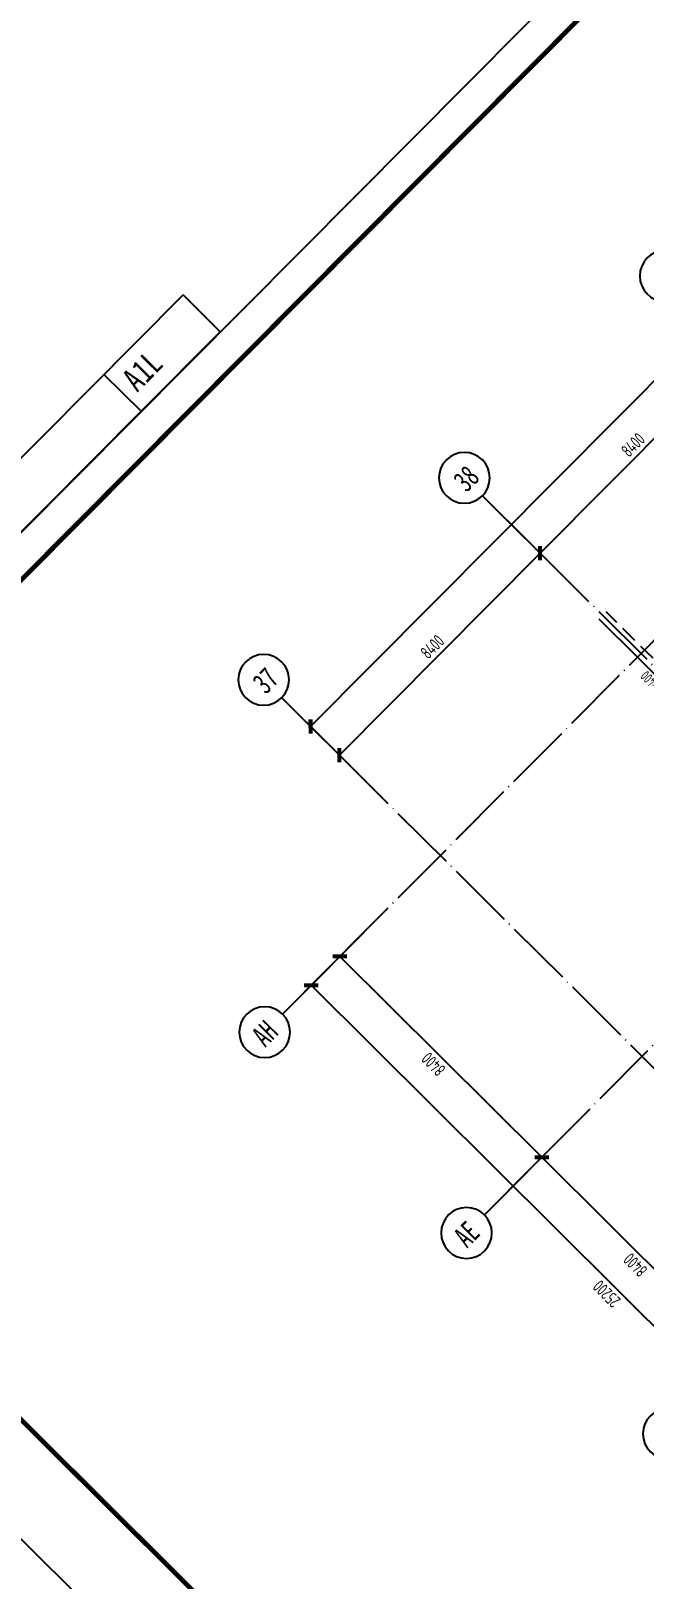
# Model space of a CAD drawing. Extents: x -10019161317 to 520012312, y -3104337261 to 7448155121.
# Drawn here: x 518894093 to 518912185, y 3500045740 to 3500091404 of the extents above; entities that cross this region are included whole.
import ezdxf
from ezdxf.enums import TextEntityAlignment as Align

# ---------------------------------------------------------------- set-up
doc = ezdxf.new("R2010")
doc.units = 0
doc.header["$LTSCALE"] = 1000
doc.header["$MEASUREMENT"] = 0
for name, pattern in [('__附着_A09-地下室平面_TEN25IWV_设计区$0$CENTER', [2, 1.25, -0.25, 0.25, -0.25]), ('__附着_A09-地下室平面_TEN25IWV_设计区$0$DOTE', [2.42, 2, -0.2, 0.02, -0.2]), ('DASHED', [0.75, 0.5, -0.25])]:
    doc.linetypes.add(name, pattern=pattern)
doc.layers.get('0').update_dxf_attribs({"linetype": 'CONTINUOUS'})
for name, color, linetype in [('__附着_A09-地下室平面_TEN25IWV_设计区$0$AD-AXIS-CRCL', 3, 'CONTINUOUS'), ('__附着_A09-地下室平面_TEN25IWV_设计区$0$AD-AXIS-DIMS', 3, 'CONTINUOUS'), ('__附着_A09-地下室平面_TEN25IWV_设计区$0$AD-AXIS-NUMB', 255, 'CONTINUOUS'), ('__附着_A09-地下室平面_TEN25IWV_设计区$0$XD-AXIS-AXIS', 1, '__附着_A09-地下室平面_TEN25IWV_设计区$0$CENTER'), ('S_BEAM', 4, 'DASHED'), ('S_BEAM_TEXT_HORZ', 7, 'CONTINUOUS')]:
    doc.layers.add(name, color=color, linetype=linetype)
doc.layers.add('内框', color=8, linetype='CONTINUOUS', plot=False)
doc.styles.add('__附着_A09-地下室平面_TEN25IWV_设计区$0$TH-STYLE1', font='Stfangso_0.ttf', dxfattribs={"width": 0.7})
doc.styles.add('__附着_A09-地下室平面_TEN25IWV_设计区$0$TH-STYLE3', font='tssdeng.shx', dxfattribs={"width": 0.7, "bigfont": 'tssdchn.shx'})
doc.styles.add('样式 1_yjk', font='Tssdeng.shx', dxfattribs={"width": 0.7, "bigfont": 'Tssdchn.shx'})
doc.styles.add('黑体', font='simhei.ttf')
doc.dimstyles.new('__附着_A09-地下室平面_TEN25IWV_设计区$0$TH-DIM150', dxfattribs={"dimscale": 150, "dimtxt": 2.5, "dimasz": 2, "dimexe": 1, "dimexo": 1, "dimgap": 0.8, "dimtad": 1, "dimdec": 0, "dimdsep": 46, "dimtxsty": '__附着_A09-地下室平面_TEN25IWV_设计区$0$TH-STYLE3', "dimblk1": '__附着_A09-地下室平面_TEN25IWV_设计区$0$_ArchTick', "dimblk2": '__附着_A09-地下室平面_TEN25IWV_设计区$0$_ArchTick', "dimsah": 1, "dimcen": -1, "dimclrd": 256, "dimclre": 256, "dimclrt": 256, "dimazin": 0, "dimtfac": 1, "dimtdec": 0, "dimtix": 1, "dimtmove": 2, "dimatfit": 0, "dimldrblk": '__附着_A09-地下室平面_TEN25IWV_设计区$0$_ArchTick', "dimfxl": 4, "dimfxlon": 1, "dimtolj": 1, "dimtzin": 0, "dimlwd": -1, "dimlwe": -1, "dimarcsym": 0})

# ---------------------------------------------------------------- blocks, each defined once
blk = doc.blocks.new('__附着_A09-地下室平面_TEN25IWV_设计区$0$_ArchTick')
at = {"color": 0, "linetype": 'ByBlock', "const_width": 0.4}
blk.add_lwpolyline([(-0.5, -0.5), (0.5, 0.5)], dxfattribs=at)
blk = doc.blocks.new('*D80')
at = {"layer": '__附着_A09-地下室平面_TEN25IWV_设计区$0$AD-AXIS-DIMS', "transparency": 16777216}
for p, q in [((-3600, 16800), (-4350, 16800)), ((-4200, 8400), (-4200, 16800)), ((-3600, 8400), (-4350, 8400))]:
    blk.add_line(p, q, dxfattribs=at)
at = {"layer": '__附着_A09-地下室平面_TEN25IWV_设计区$0$AD-AXIS-DIMS', "transparency": 16777216, "xscale": 300, "yscale": 300, "zscale": 300}
for p, rotation in [((-4200, 16800), 90), ((-4200, 8400), 270)]:
    blk.add_blockref('__附着_A09-地下室平面_TEN25IWV_设计区$0$_ArchTick', p, dxfattribs=dict(at, rotation=rotation))
at = {"layer": '__附着_A09-地下室平面_TEN25IWV_设计区$0$AD-AXIS-DIMS', "transparency": 16777216, "insert": (-4507, 12600), "char_height": 375, "attachment_point": 5, "rotation": 90, "style": '__附着_A09-地下室平面_TEN25IWV_设计区$0$TH-STYLE3'}
blk.add_mtext('\\A1;8400', dxfattribs=at)
blk = doc.blocks.new('*D81')
at = {"layer": '__附着_A09-地下室平面_TEN25IWV_设计区$0$AD-AXIS-DIMS', "transparency": 16777216}
for p, q in [((-3600, 25200), (-4350, 25200)), ((-4200, 16800), (-4200, 25200)), ((-3600, 16800), (-4350, 16800))]:
    blk.add_line(p, q, dxfattribs=at)
at = {"layer": '__附着_A09-地下室平面_TEN25IWV_设计区$0$AD-AXIS-DIMS', "transparency": 16777216, "xscale": 300, "yscale": 300, "zscale": 300}
for p, rotation in [((-4200, 25200), 90), ((-4200, 16800), 270)]:
    blk.add_blockref('__附着_A09-地下室平面_TEN25IWV_设计区$0$_ArchTick', p, dxfattribs=dict(at, rotation=rotation))
at = {"layer": '__附着_A09-地下室平面_TEN25IWV_设计区$0$AD-AXIS-DIMS', "transparency": 16777216, "insert": (-4508, 21000), "char_height": 375, "attachment_point": 5, "rotation": 90, "style": '__附着_A09-地下室平面_TEN25IWV_设计区$0$TH-STYLE3'}
blk.add_mtext('\\A1;8400', dxfattribs=at)
blk = doc.blocks.new('*D82')
at = {"layer": '__附着_A09-地下室平面_TEN25IWV_设计区$0$AD-AXIS-DIMS', "transparency": 16777216}
for p, q in [((-4800, 25200), (-5550, 25200)), ((-5400, 0), (-5400, 25200)), ((-4800, 0), (-5550, 0))]:
    blk.add_line(p, q, dxfattribs=at)
at = {"layer": '__附着_A09-地下室平面_TEN25IWV_设计区$0$AD-AXIS-DIMS', "transparency": 16777216, "xscale": 300, "yscale": 300, "zscale": 300}
for p, rotation in [((-5400, 25200), 90), ((-5400, 0), 270)]:
    blk.add_blockref('__附着_A09-地下室平面_TEN25IWV_设计区$0$_ArchTick', p, dxfattribs=dict(at, rotation=rotation))
at = {"layer": '__附着_A09-地下室平面_TEN25IWV_设计区$0$AD-AXIS-DIMS', "transparency": 16777216, "insert": (-5708, 12600), "char_height": 375, "attachment_point": 5, "rotation": 90, "style": '__附着_A09-地下室平面_TEN25IWV_设计区$0$TH-STYLE3'}
blk.add_mtext('\\A1;25200', dxfattribs=at)
blk = doc.blocks.new('__附着_A09-地下室平面_TEN25IWV_设计区$0$_A-axiso')
blk.add_circle((0, 0), 0.5)
at = {"layer": '__附着_A09-地下室平面_TEN25IWV_设计区$0$AD-AXIS-NUMB', "style": '__附着_A09-地下室平面_TEN25IWV_设计区$0$TH-STYLE1', "width": 0.7}
blk.add_attdef('A', text='', height=0.56, dxfattribs=at).set_placement((-0.25, -0.28), (0.25, -0.28), align=Align.FIT)
blk = doc.blocks.new('*D87')
at = {"layer": '__附着_A09-地下室平面_TEN25IWV_设计区$0$AD-AXIS-DIMS', "transparency": 16777216}
for p, q in [((0, 28800), (0, 29550)), ((0, 29400), (8400, 29400)), ((8400, 28800), (8400, 29550))]:
    blk.add_line(p, q, dxfattribs=at)
at = {"layer": '__附着_A09-地下室平面_TEN25IWV_设计区$0$AD-AXIS-DIMS', "transparency": 16777216, "xscale": 300, "yscale": 300, "zscale": 300, "rotation": 179.9999999999999}
blk.add_blockref('__附着_A09-地下室平面_TEN25IWV_设计区$0$_ArchTick', (0, 29400), dxfattribs=at)
at = {"layer": '__附着_A09-地下室平面_TEN25IWV_设计区$0$AD-AXIS-DIMS', "transparency": 16777216, "xscale": 300, "yscale": 300, "zscale": 300}
blk.add_blockref('__附着_A09-地下室平面_TEN25IWV_设计区$0$_ArchTick', (8400, 29400), dxfattribs=at)
at = {"layer": '__附着_A09-地下室平面_TEN25IWV_设计区$0$AD-AXIS-DIMS', "transparency": 16777216, "insert": (4200, 29707), "char_height": 375, "attachment_point": 5, "style": '__附着_A09-地下室平面_TEN25IWV_设计区$0$TH-STYLE3'}
blk.add_mtext('\\A1;8400', dxfattribs=at)
blk = doc.blocks.new('*D88')
at = {"layer": '__附着_A09-地下室平面_TEN25IWV_设计区$0$AD-AXIS-DIMS', "transparency": 16777216}
for p, q in [((8400, 28800), (8400, 29550)), ((8400, 29400), (16800, 29400)), ((16800, 28800), (16800, 29550))]:
    blk.add_line(p, q, dxfattribs=at)
at = {"layer": '__附着_A09-地下室平面_TEN25IWV_设计区$0$AD-AXIS-DIMS', "transparency": 16777216, "xscale": 300, "yscale": 300, "zscale": 300, "rotation": 179.9999999999999}
blk.add_blockref('__附着_A09-地下室平面_TEN25IWV_设计区$0$_ArchTick', (8400, 29400), dxfattribs=at)
at = {"layer": '__附着_A09-地下室平面_TEN25IWV_设计区$0$AD-AXIS-DIMS', "transparency": 16777216, "xscale": 300, "yscale": 300, "zscale": 300}
blk.add_blockref('__附着_A09-地下室平面_TEN25IWV_设计区$0$_ArchTick', (16800, 29400), dxfattribs=at)
at = {"layer": '__附着_A09-地下室平面_TEN25IWV_设计区$0$AD-AXIS-DIMS', "transparency": 16777216, "insert": (12600, 29707), "char_height": 375, "attachment_point": 5, "style": '__附着_A09-地下室平面_TEN25IWV_设计区$0$TH-STYLE3'}
blk.add_mtext('\\A1;8400', dxfattribs=at)
blk = doc.blocks.new('*D90')
at = {"layer": '__附着_A09-地下室平面_TEN25IWV_设计区$0$AD-AXIS-DIMS', "transparency": 16777216}
for p, q in [((0, 30000), (0, 30750)), ((0, 30600), (37150, 30600)), ((37150, 30000), (37150, 30750))]:
    blk.add_line(p, q, dxfattribs=at)
at = {"layer": '__附着_A09-地下室平面_TEN25IWV_设计区$0$AD-AXIS-DIMS', "transparency": 16777216, "xscale": 300, "yscale": 300, "zscale": 300, "rotation": 179.9999999999999}
blk.add_blockref('__附着_A09-地下室平面_TEN25IWV_设计区$0$_ArchTick', (0, 30600), dxfattribs=at)
at = {"layer": '__附着_A09-地下室平面_TEN25IWV_设计区$0$AD-AXIS-DIMS', "transparency": 16777216, "xscale": 300, "yscale": 300, "zscale": 300}
blk.add_blockref('__附着_A09-地下室平面_TEN25IWV_设计区$0$_ArchTick', (37150, 30600), dxfattribs=at)
at = {"layer": '__附着_A09-地下室平面_TEN25IWV_设计区$0$AD-AXIS-DIMS', "transparency": 16777216, "insert": (18575, 30908), "char_height": 375, "attachment_point": 5, "style": '__附着_A09-地下室平面_TEN25IWV_设计区$0$TH-STYLE3'}
blk.add_mtext('\\A1;37150', dxfattribs=at)
blk = doc.blocks.new('THAPE_A1L_inner')
at = {"layer": '内框'}
for p, q in [((0, 609.4), (294, 609.4)), ((260.87, 594), (260.84, 609.4)), ((260.84, 609.4), (260.87, 594)), ((294, 594), (294, 609.4)), ((49, 594), (260.87, 594)), ((294, 594), (196, 594)), ((260.87, 594), (294, 594))]:
    blk.add_line(p, q, dxfattribs=at)
blk.add_lwpolyline([(0, 0), (841, 0), (841, 594), (0, 594)], close=True, dxfattribs=at)
at = {"layer": '内框', "const_width": 1.4}
blk.add_lwpolyline([(25, 584), (25, 10), (831, 10), (831, 584)], close=True, dxfattribs=at)
at = {"layer": '内框', "style": '黑体', "width": 0.8}
blk.add_text('A1L', height=7, dxfattribs=at).set_placement((263.9, 598.64))
blk.add_attdef('内框名称', (51.53, 598.63), '', height=7, dxfattribs=at)
blk = doc.blocks.new('__附着_A09-地下室平面_TEN25IWV_设计区$0$A$C3A6377CA')
at = {"layer": '__附着_A09-地下室平面_TEN25IWV_设计区$0$AD-AXIS-CRCL'}
for points in [[(0, 28200), (0, 31800)], [(8400, 28200), (8400, 31800)], [(-3000, 25200), (-6600, 25200)], [(-3000, 16800), (-6600, 16800)]]:
    blk.add_lwpolyline(points, dxfattribs=at)
at = {"layer": '__附着_A09-地下室平面_TEN25IWV_设计区$0$XD-AXIS-AXIS', "linetype": '__附着_A09-地下室平面_TEN25IWV_设计区$0$DOTE'}
for points in [[(0, 31800), (0, -6600)], [(8400, 31800), (8400, -6600)], [(-6600, 25200), (46550, 25200)], [(-6600, 16800), (46550, 16800)]]:
    blk.add_lwpolyline(points, dxfattribs=at)
at = {"layer": '__附着_A09-地下室平面_TEN25IWV_设计区$0$AD-AXIS-CRCL'}
ref = blk.add_blockref('__附着_A09-地下室平面_TEN25IWV_设计区$0$_A-axiso', (0, 32550), dxfattribs=dict(at, xscale=-1500, yscale=1500, rotation=180.0000000011336))
ref.add_attrib('A', '37', dxfattribs={"layer": '__附着_A09-地下室平面_TEN25IWV_设计区$0$AD-AXIS-NUMB', "height": 625, "style": '__附着_A09-地下室平面_TEN25IWV_设计区$0$TH-STYLE1', "width": 0.7}).set_placement((23.5, 31999.7), align=Align.BOTTOM_CENTER)
ref = blk.add_blockref('__附着_A09-地下室平面_TEN25IWV_设计区$0$_A-axiso', (8400, 32550), dxfattribs=dict(at, xscale=-1500, yscale=1500, rotation=180.0000000011336))
ref.add_attrib('A', '38', dxfattribs={"layer": '__附着_A09-地下室平面_TEN25IWV_设计区$0$AD-AXIS-NUMB', "height": 625, "style": '__附着_A09-地下室平面_TEN25IWV_设计区$0$TH-STYLE1', "width": 0.7}).set_placement((8423.5, 31999.7), align=Align.BOTTOM_CENTER)
ref = blk.add_blockref('__附着_A09-地下室平面_TEN25IWV_设计区$0$_A-axiso', (16800, 32550), dxfattribs=dict(at, xscale=-1500, yscale=1500, rotation=180.0000000011336))
ref.add_attrib('A', '39', dxfattribs={"layer": '__附着_A09-地下室平面_TEN25IWV_设计区$0$AD-AXIS-NUMB', "height": 625, "style": '__附着_A09-地下室平面_TEN25IWV_设计区$0$TH-STYLE1', "width": 0.7}).set_placement((16823.5, 32002.5), align=Align.BOTTOM_CENTER)
ref = blk.add_blockref('__附着_A09-地下室平面_TEN25IWV_设计区$0$_A-axiso', (-7350, 25200), dxfattribs=dict(at, xscale=-1500, yscale=1500, rotation=2.336506645576131e-08))
ref.add_attrib('A', 'AH', dxfattribs={"layer": '__附着_A09-地下室平面_TEN25IWV_设计区$0$AD-AXIS-NUMB', "height": 625, "style": '__附着_A09-地下室平面_TEN25IWV_设计区$0$TH-STYLE1', "width": 0.7}).set_placement((-7372.9, 24671.7), align=Align.BOTTOM_CENTER)
ref = blk.add_blockref('__附着_A09-地下室平面_TEN25IWV_设计区$0$_A-axiso', (-7350, 16800), dxfattribs=dict(at, xscale=-1500, yscale=1500, rotation=2.336506645576131e-08))
ref.add_attrib('A', 'AE', dxfattribs={"layer": '__附着_A09-地下室平面_TEN25IWV_设计区$0$AD-AXIS-NUMB', "height": 625, "style": '__附着_A09-地下室平面_TEN25IWV_设计区$0$TH-STYLE1', "width": 0.7}).set_placement((-7372.9, 16271.7), align=Align.BOTTOM_CENTER)
ref = blk.add_blockref('__附着_A09-地下室平面_TEN25IWV_设计区$0$_A-axiso', (-7350, 8400), dxfattribs=dict(at, xscale=-1500, yscale=1500, rotation=2.336506645576131e-08))
ref.add_attrib('A', 'AC', dxfattribs={"layer": '__附着_A09-地下室平面_TEN25IWV_设计区$0$AD-AXIS-NUMB', "height": 625, "style": '__附着_A09-地下室平面_TEN25IWV_设计区$0$TH-STYLE1', "width": 0.7}).set_placement((-7372.9, 7871.7), align=Align.BOTTOM_CENTER)
at = {"layer": '__附着_A09-地下室平面_TEN25IWV_设计区$0$AD-AXIS-DIMS'}
for base, p1, p2, picture, middle in [((37150, 30600), (0, 29400), (37150, 29400), '*D90', (18575, 30907.5)), ((8400, 29400), (0, 28200), (8400, 28200), '*D87', (4200, 29707.5)), ((16800, 29400), (8400, 28200), (16800, 28200), '*D88', (12600, 29707.5))]:
    dim = blk.add_linear_dim(base=base, p1=p1, p2=p2, dimstyle='__附着_A09-地下室平面_TEN25IWV_设计区$0$TH-DIM150', dxfattribs=at)
    dim.commit()
    dim.dimension.update_dxf_attribs({"geometry": picture, "text_midpoint": middle})
for base, p1, p2, picture, middle in [((-5400, 25200), (-4200, 0), (-4200, 25200), '*D82', (-5707.5, 12600)), ((-4200, 25200), (-3000, 16800), (-3000, 25200), '*D81', (-4507.5, 21000)), ((-4200, 16800), (-3000, 8400), (-3000, 16800), '*D80', (-4507.5, 12600))]:
    dim = blk.add_linear_dim(base=base, p1=p1, p2=p2, angle=90, dimstyle='__附着_A09-地下室平面_TEN25IWV_设计区$0$TH-DIM150', dxfattribs=at)
    dim.commit()
    dim.dimension.update_dxf_attribs({"geometry": picture, "text_midpoint": middle})

msp = doc.modelspace()

# ---------------------------------------------------------------- linework, layer by layer
at = {"layer": 'S_BEAM'}
msp.add_line((518914576.308, 3500070782.9445), (518911066.5149, 3500074273.4821), dxfattribs=at)
at = {"layer": 'S_BEAM', "linetype": 'ByBlock'}
msp.add_line((518910854.9661, 3500074060.7685), (518914364.7592, 3500070570.2309), dxfattribs=at)

# ---------------------------------------------------------------- block references
at = {"layer": '__附着_A09-地下室平面_TEN25IWV_设计区$0$XD-AXIS-AXIS', "linetype": '__附着_A09-地下室平面_TEN25IWV_设计区$0$DOTE', "rotation": 45.15729833471909}
msp.add_blockref('__附着_A09-地下室平面_TEN25IWV_设计区$0$A$C3A6377CA', (518924039.8762, 3500049312.8649), dxfattribs=at)
at = {"layer": '内框', "xscale": 100, "yscale": 100, "zscale": 100, "rotation": 45.15729227493468}
msp.add_blockref('THAPE_A1L_inner', (518921064.1146, 3500019800.8543), dxfattribs=at)

# ---------------------------------------------------------------- texts
at = {"layer": 'S_BEAM_TEXT_HORZ', "linetype": 'Continuous', "style": '样式 1_yjk', "width": 0.7}
msp.add_text('300x400', height=300, rotation=135.15732679, dxfattribs=at).set_placement((518912611.4626, 3500072211.0138), align=Align.CENTER)

doc.saveas('drawing.dxf')
